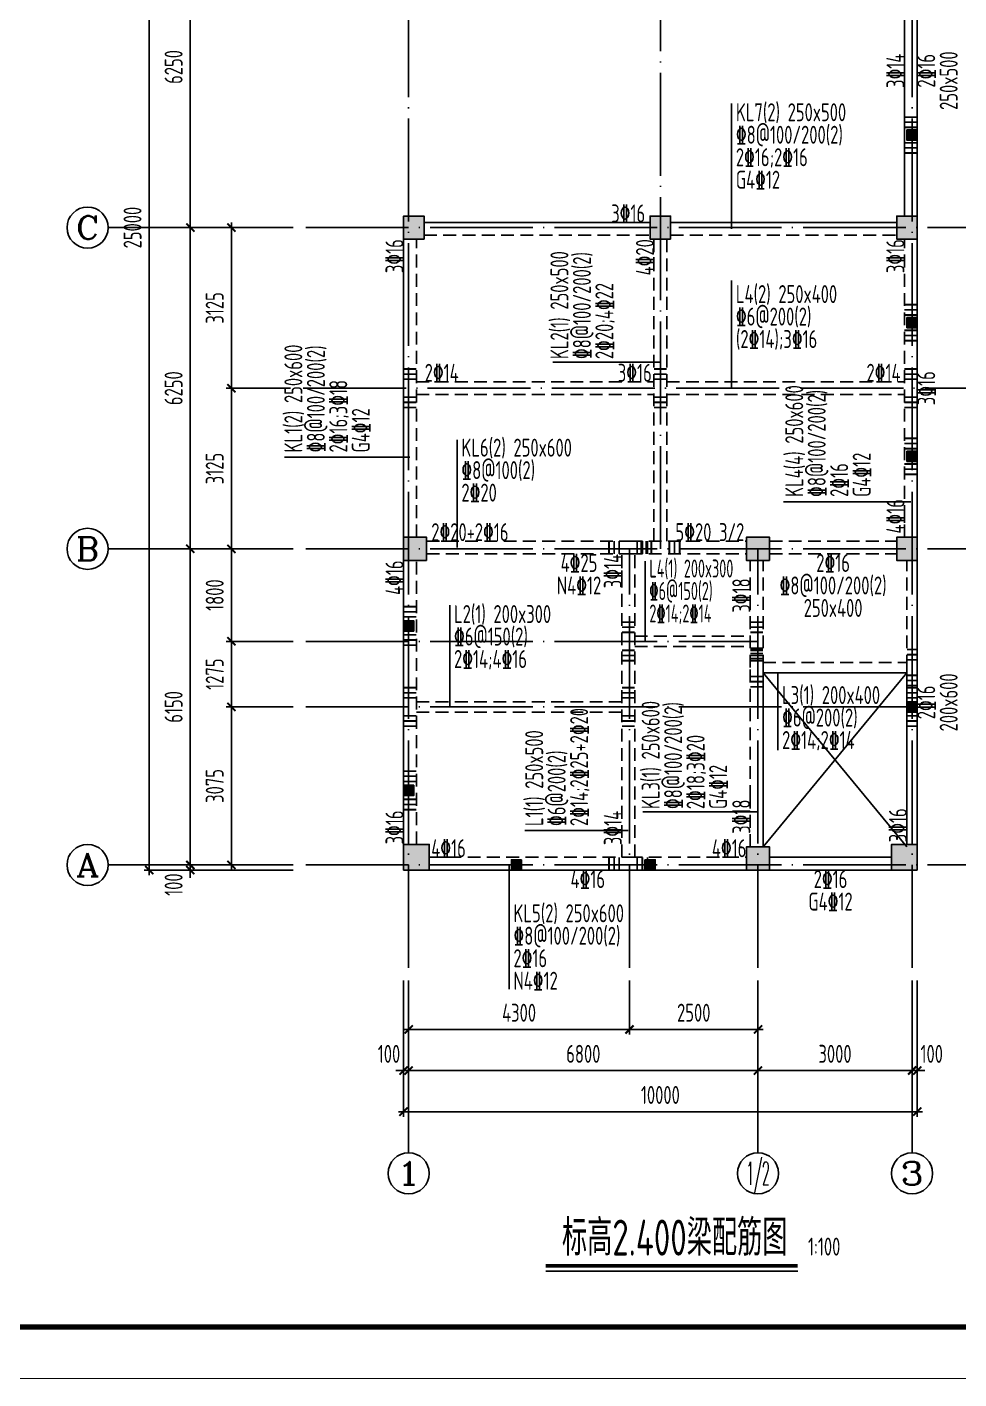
# Model space of a CAD drawing. Extents: x 287149 to 898857, y 100802 to 160212.
# Drawn here: x 742308 to 760450, y 100812 to 127113 of the extents above; entities that cross this region are included whole.
import ezdxf
from ezdxf.enums import TextEntityAlignment as Align

# ---------------------------------------------------------------- set-up
doc = ezdxf.new("R2010")
doc.units = 0
doc.header["$LTSCALE"] = 1000
doc.linetypes.add('3', pattern=[3.75, 2.5, -1.25])
doc.linetypes.add('DOTE', pattern=[2.42, 2, -0.2, 0.02, -0.2])
doc.layers.get('0').update_dxf_attribs({"linetype": 'CONTINUOUS'})
doc.layers.get('DEFPOINTS').update_dxf_attribs({"linetype": 'CONTINUOUS'})
for name, color, linetype in [('AXIS', 8, 'DOTE'), ('AXIS_DIM', 3, 'CONTINUOUS'), ('AXIS_TEXT', 3, 'CONTINUOUS'), ('COLU', 7, 'CONTINUOUS'), ('FRAME', 3, 'CONTINUOUS'), ('S_BEAM', 4, 'CONTINUOUS'), ('S_BEAMDASH', 134, '3'), ('S_BEAMDIMLOCAL', 7, 'CONTINUOUS'), ('S_BEAMDIMLOCALVER', 7, 'CONTINUOUS'), ('S_BEAMDIMMASS', 2, 'CONTINUOUS'), ('S_BEAMDIMMASSVER', 2, 'CONTINUOUS'), ('S_CL', 2, 'CONTINUOUS'), ('S_SUBBEAMHOOP', 1, 'CONTINUOUS'), ('TEXT', 7, 'CONTINUOUS'), ('填充', 8, 'CONTINUOUS'), ('柱涂实', 54, 'CONTINUOUS'), ('第三道尺寸线', 4, 'CONTINUOUS'), ('零厚板', 7, 'CONTINUOUS')]:
    doc.layers.add(name, color=color, linetype=linetype)
doc.styles.add('_AXIS', font='complex.shx', dxfattribs={"bigfont": 'gbcbig.shx'})
doc.styles.add('COMPLEX', font='COMPLEX')
doc.styles.add('TSSD_Dimension', font='tssdeng.shx', dxfattribs={"width": 0.7, "bigfont": 'hztxt.shx'})
doc.styles.add('TSSD_Rein', font='tssdeng.shx', dxfattribs={"width": 0.7, "bigfont": 'hztxt.shx'})
doc.dimstyles.new('TSSD_100_100', dxfattribs={"dimtxt": 350, "dimasz": 150, "dimexe": 100, "dimexo": 250, "dimgap": 150, "dimtad": 1, "dimdec": 0, "dimzin": 0, "dimdsep": 46, "dimtxsty": 'TSSD_Dimension', "dimblk": 'ARCHTICK', "dimcen": 0, "dimdle": 100, "dimclrd": 3, "dimclre": 3, "dimclrt": 7, "dimadec": 0, "dimazin": 0, "dimtfac": 1, "dimtdec": 0, "dimtix": 1, "dimtmove": 2, "dimatfit": 3, "dimfxl": 100, "dimtolj": 1, "dimtzin": 0, "dimarcsym": 0})

# ---------------------------------------------------------------- blocks, each defined once
blk = doc.blocks.new('A$C2F0C53E4')
at = {"layer": 'FRAME'}
for points, const_width in [([(10, 42010), (10, 10), (59410, 10), (59410, 42010)], 20), ([(2510, 41010), (2510, 1010), (58410, 1010), (58410, 41010)], 100)]:
    blk.add_lwpolyline(points, close=True, dxfattribs=dict(at, const_width=const_width))
blk = doc.blocks.new('_ARCHTICK')
at = {"color": 0}
blk.add_lwpolyline([(-0.53033, -0.53033, 0.25, 0.25, 0), (0.53033, 0.53033, 0.5, 0.5, 0)], format="xyseb", dxfattribs=at)
blk = doc.blocks.new('*D257')
at = {"layer": 'AXIS_DIM', "color": 3, "lineweight": -2}
for p, q in [((745487.044864, 110711.708046), (745487.044864, 117061.708046)), ((747486.971394, 116961.708046), (745387.044864, 116961.708046)), ((747486.971394, 110811.708046), (745387.044864, 110811.708046))]:
    blk.add_line(p, q, dxfattribs=at)
at = {"layer": 'DEFPOINTS', "color": 0}
for p in [(745487.044864, 116961.708046), (747736.971394, 116961.708046), (747736.971394, 110811.708046)]:
    blk.add_point(p, dxfattribs=at)
at = {"layer": 'AXIS_DIM', "color": 3, "lineweight": -2, "xscale": 150, "yscale": 150, "zscale": 150}
for p, rotation in [((745487.044864, 116961.708046), 90), ((745487.044864, 110811.708046), 270)]:
    blk.add_blockref('_ARCHTICK', p, dxfattribs=dict(at, rotation=rotation))
at = {"layer": 'AXIS_DIM', "color": 7, "insert": (745162.044864, 113886.708046), "char_height": 350, "attachment_point": 5, "rotation": 90, "style": 'TSSD_Dimension'}
blk.add_mtext('\\A1;6150', dxfattribs=at)
blk = doc.blocks.new('*D258')
at = {"layer": 'AXIS_DIM', "color": 3, "lineweight": -2}
for p, q in [((747486.971394, 123211.708046), (745387.044864, 123211.708046)), ((745487.044864, 123311.708046), (745487.044864, 116861.708046)), ((747486.971394, 116961.708046), (745387.044864, 116961.708046))]:
    blk.add_line(p, q, dxfattribs=at)
at = {"layer": 'DEFPOINTS', "color": 0}
for p in [(747736.971394, 123211.708046), (745487.044864, 116961.708046), (747736.971394, 116961.708046)]:
    blk.add_point(p, dxfattribs=at)
at = {"layer": 'AXIS_DIM', "color": 3, "lineweight": -2, "xscale": 150, "yscale": 150, "zscale": 150}
for p, rotation in [((745487.044864, 123211.708046), 90), ((745487.044864, 116961.708046), 270)]:
    blk.add_blockref('_ARCHTICK', p, dxfattribs=dict(at, rotation=rotation))
at = {"layer": 'AXIS_DIM', "color": 7, "insert": (745162.044864, 120086.708046), "char_height": 350, "attachment_point": 5, "rotation": 90, "style": 'TSSD_Dimension'}
blk.add_mtext('\\A1;6250', dxfattribs=at)
blk = doc.blocks.new('*D261')
at = {"layer": 'AXIS_DIM', "color": 3, "lineweight": -2}
for p, q in [((744687.044864, 110611.708046), (744687.044864, 135811.708046)), ((747486.971394, 135711.708046), (744587.044864, 135711.708046)), ((747486.971394, 110711.708046), (744587.044864, 110711.708046))]:
    blk.add_line(p, q, dxfattribs=at)
at = {"layer": 'DEFPOINTS', "color": 0}
for p in [(744687.044864, 135711.708046), (747736.971394, 135711.708046), (747736.971394, 110711.708046)]:
    blk.add_point(p, dxfattribs=at)
at = {"layer": 'AXIS_DIM', "color": 3, "lineweight": -2, "xscale": 150, "yscale": 150, "zscale": 150}
for p, rotation in [((744687.044864, 135711.708046), 90), ((744687.044864, 110711.708046), 270)]:
    blk.add_blockref('_ARCHTICK', p, dxfattribs=dict(at, rotation=rotation))
at = {"layer": 'AXIS_DIM', "color": 7, "insert": (744362.044864, 123211.708046), "char_height": 350, "attachment_point": 5, "rotation": 90, "style": 'TSSD_Dimension'}
blk.add_mtext('\\A1;25000', dxfattribs=at)
blk = doc.blocks.new('*D262')
at = {"layer": 'AXIS_DIM', "color": 3, "lineweight": -2}
for p, q in [((747486.971394, 110811.708046), (745387.044864, 110811.708046)), ((745487.044864, 110811.708046), (745487.044864, 110961.708046)), ((745487.044864, 110811.708046), (745487.044864, 110711.708046)), ((747486.971394, 110711.708046), (745387.044864, 110711.708046)), ((745487.044864, 110711.708046), (745487.044864, 110561.708046))]:
    blk.add_line(p, q, dxfattribs=at)
at = {"layer": 'DEFPOINTS', "color": 0}
for p in [(747736.971394, 110811.708046), (745487.044864, 110711.708046), (747736.971394, 110711.708046)]:
    blk.add_point(p, dxfattribs=at)
at = {"layer": 'AXIS_DIM', "color": 3, "lineweight": -2, "xscale": 150, "yscale": 150, "zscale": 150}
for p, rotation in [((745487.044864, 110811.708046), 270), ((745487.044864, 110711.708046), 90)]:
    blk.add_blockref('_ARCHTICK', p, dxfattribs=dict(at, rotation=rotation))
at = {"layer": 'AXIS_DIM', "color": 7, "insert": (745162.044864, 110429.464456), "char_height": 350, "attachment_point": 5, "rotation": 90, "style": 'TSSD_Dimension'}
blk.add_mtext('\\A1;100', dxfattribs=at)
blk = doc.blocks.new('_AXISO')
blk.add_circle((0, 0), 0.5)
at = {"layer": 'AXIS_TEXT', "style": 'COMPLEX', "width": 1.041667}
blk.add_attdef('A', text='', height=0.56, dxfattribs=at).set_placement((-0.25, -0.28), (0.25, -0.28), align=Align.FIT)
blk = doc.blocks.new('*D266')
at = {"layer": 'AXIS_DIM', "color": 3, "lineweight": -2}
for p, q in [((747486.971394, 129461.708046), (745387.044864, 129461.708046)), ((745487.044864, 123111.708046), (745487.044864, 129561.708046)), ((747486.971394, 123211.708046), (745387.044864, 123211.708046))]:
    blk.add_line(p, q, dxfattribs=at)
at = {"layer": 'DEFPOINTS', "color": 0}
for p in [(745487.044864, 129461.708046), (747736.971394, 129461.708046), (747736.971394, 123211.708046)]:
    blk.add_point(p, dxfattribs=at)
at = {"layer": 'AXIS_DIM', "color": 3, "lineweight": -2, "xscale": 150, "yscale": 150, "zscale": 150}
for p, rotation in [((745487.044864, 129461.708046), 90), ((745487.044864, 123211.708046), 270)]:
    blk.add_blockref('_ARCHTICK', p, dxfattribs=dict(at, rotation=rotation))
at = {"layer": 'AXIS_DIM', "color": 7, "insert": (745162.044864, 126336.708046), "char_height": 350, "attachment_point": 5, "rotation": 90, "style": 'TSSD_Dimension'}
blk.add_mtext('\\A1;6250', dxfattribs=at)
blk = doc.blocks.new('*D267')
at = {"layer": 'AXIS_DIM', "color": 3, "lineweight": -2}
for p, q in [((749736.971394, 108561.708046), (749736.971394, 106711.784623)), ((756536.971394, 108561.708046), (756536.971394, 106711.784623)), ((749636.971394, 106811.784623), (756636.971394, 106811.784623))]:
    blk.add_line(p, q, dxfattribs=at)
at = {"layer": 'DEFPOINTS', "color": 0}
for p in [(749736.971394, 108811.708046), (756536.971394, 108811.708046), (756536.971394, 106811.784623)]:
    blk.add_point(p, dxfattribs=at)
at = {"layer": 'AXIS_DIM', "color": 3, "lineweight": -2, "xscale": 150, "yscale": 150, "zscale": 150, "rotation": 180}
blk.add_blockref('_ARCHTICK', (749736.971394, 106811.784623), dxfattribs=at)
at = {"layer": 'AXIS_DIM', "color": 3, "lineweight": -2, "xscale": 150, "yscale": 150, "zscale": 150}
blk.add_blockref('_ARCHTICK', (756536.971394, 106811.784623), dxfattribs=at)
at = {"layer": 'AXIS_DIM', "color": 7, "insert": (753136.971394, 107136.784623), "char_height": 350, "attachment_point": 5, "style": 'TSSD_Dimension'}
blk.add_mtext('\\A1;6800', dxfattribs=at)
blk = doc.blocks.new('*D268')
at = {"layer": 'AXIS_DIM', "color": 3, "lineweight": -2}
for p, q in [((756536.971394, 108561.708046), (756536.971394, 106711.784623)), ((759536.971394, 108561.708046), (759536.971394, 106711.784623)), ((756436.971394, 106811.784623), (759636.971394, 106811.784623))]:
    blk.add_line(p, q, dxfattribs=at)
at = {"layer": 'DEFPOINTS', "color": 0}
for p in [(756536.971394, 108811.708046), (759536.971394, 108811.708046), (759536.971394, 106811.784623)]:
    blk.add_point(p, dxfattribs=at)
at = {"layer": 'AXIS_DIM', "color": 3, "lineweight": -2, "xscale": 150, "yscale": 150, "zscale": 150, "rotation": 180}
blk.add_blockref('_ARCHTICK', (756536.971394, 106811.784623), dxfattribs=at)
at = {"layer": 'AXIS_DIM', "color": 3, "lineweight": -2, "xscale": 150, "yscale": 150, "zscale": 150}
blk.add_blockref('_ARCHTICK', (759536.971394, 106811.784623), dxfattribs=at)
at = {"layer": 'AXIS_DIM', "color": 7, "insert": (758036.971394, 107136.784623), "char_height": 350, "attachment_point": 5, "style": 'TSSD_Dimension'}
blk.add_mtext('\\A1;3000', dxfattribs=at)
blk = doc.blocks.new('*D269')
at = {"layer": 'AXIS_DIM', "color": 3, "lineweight": -2}
for p, q in [((749636.971394, 108561.708046), (749636.971394, 105911.784623)), ((759636.971394, 108561.708046), (759636.971394, 105911.784623)), ((749536.971394, 106011.784623), (759736.971394, 106011.784623))]:
    blk.add_line(p, q, dxfattribs=at)
at = {"layer": 'DEFPOINTS', "color": 0}
for p in [(749636.971394, 108811.708046), (759636.971394, 108811.708046), (759636.971394, 106011.784623)]:
    blk.add_point(p, dxfattribs=at)
at = {"layer": 'AXIS_DIM', "color": 3, "lineweight": -2, "xscale": 150, "yscale": 150, "zscale": 150, "rotation": 180}
blk.add_blockref('_ARCHTICK', (749636.971394, 106011.784623), dxfattribs=at)
at = {"layer": 'AXIS_DIM', "color": 3, "lineweight": -2, "xscale": 150, "yscale": 150, "zscale": 150}
blk.add_blockref('_ARCHTICK', (759636.971394, 106011.784623), dxfattribs=at)
at = {"layer": 'AXIS_DIM', "color": 7, "insert": (754636.971394, 106336.784623), "char_height": 350, "attachment_point": 5, "style": 'TSSD_Dimension'}
blk.add_mtext('\\A1;10000', dxfattribs=at)
blk = doc.blocks.new('*D270')
at = {"layer": 'AXIS_DIM', "color": 3, "lineweight": -2}
for p, q in [((759536.971394, 108561.708046), (759536.971394, 106711.784623)), ((759636.971394, 108561.708046), (759636.971394, 106711.784623)), ((759536.971394, 106811.784623), (759386.971394, 106811.784623)), ((759536.971394, 106811.784623), (759636.971394, 106811.784623)), ((759636.971394, 106811.784623), (759786.971394, 106811.784623))]:
    blk.add_line(p, q, dxfattribs=at)
at = {"layer": 'DEFPOINTS', "color": 0}
for p in [(759536.971394, 108811.708046), (759636.971394, 108811.708046), (759636.971394, 106811.784623)]:
    blk.add_point(p, dxfattribs=at)
at = {"layer": 'AXIS_DIM', "color": 3, "lineweight": -2, "xscale": 150, "yscale": 150, "zscale": 150}
blk.add_blockref('_ARCHTICK', (759536.971394, 106811.784623), dxfattribs=at)
at = {"layer": 'AXIS_DIM', "color": 3, "lineweight": -2, "xscale": 150, "yscale": 150, "zscale": 150, "rotation": 180}
blk.add_blockref('_ARCHTICK', (759636.971394, 106811.784623), dxfattribs=at)
at = {"layer": 'AXIS_DIM', "color": 7, "insert": (759919.214984, 107136.784623), "char_height": 350, "attachment_point": 5, "style": 'TSSD_Dimension'}
blk.add_mtext('\\A1;100', dxfattribs=at)
blk = doc.blocks.new('*D271')
at = {"layer": 'AXIS_DIM', "color": 3, "lineweight": -2}
for p, q in [((749636.971394, 108561.708046), (749636.971394, 106711.784623)), ((749736.971394, 108561.708046), (749736.971394, 106711.784623)), ((749636.971394, 106811.784623), (749486.971394, 106811.784623)), ((749736.971394, 106811.784623), (749636.971394, 106811.784623)), ((749736.971394, 106811.784623), (749886.971394, 106811.784623))]:
    blk.add_line(p, q, dxfattribs=at)
at = {"layer": 'DEFPOINTS', "color": 0}
for p in [(749636.971394, 108811.708046), (749736.971394, 108811.708046), (749636.971394, 106811.784623)]:
    blk.add_point(p, dxfattribs=at)
at = {"layer": 'AXIS_DIM', "color": 3, "lineweight": -2, "xscale": 150, "yscale": 150, "zscale": 150}
blk.add_blockref('_ARCHTICK', (749636.971394, 106811.784623), dxfattribs=at)
at = {"layer": 'AXIS_DIM', "color": 3, "lineweight": -2, "xscale": 150, "yscale": 150, "zscale": 150, "rotation": 180}
blk.add_blockref('_ARCHTICK', (749736.971394, 106811.784623), dxfattribs=at)
at = {"layer": 'AXIS_DIM', "color": 7, "insert": (749354.727804, 107136.784623), "char_height": 350, "attachment_point": 5, "style": 'TSSD_Dimension'}
blk.add_mtext('\\A1;100', dxfattribs=at)
blk = doc.blocks.new('*D304')
at = {"layer": 'DEFPOINTS', "color": 0}
for p in [(747736.971394, 113886.708046), (746287.044864, 110811.708046), (747736.971394, 110811.708046)]:
    blk.add_point(p, dxfattribs=at)
at = {"layer": '第三道尺寸线', "color": 3, "lineweight": -2}
for p, q in [((747486.971394, 113886.708046), (746187.044864, 113886.708046)), ((746287.044864, 113986.708046), (746287.044864, 110711.708046)), ((747486.971394, 110811.708046), (746187.044864, 110811.708046))]:
    blk.add_line(p, q, dxfattribs=at)
at = {"layer": '第三道尺寸线', "color": 3, "lineweight": -2, "xscale": 150, "yscale": 150, "zscale": 150}
for p, rotation in [((746287.044864, 113886.708046), 90), ((746287.044864, 110811.708046), 270)]:
    blk.add_blockref('_ARCHTICK', p, dxfattribs=dict(at, rotation=rotation))
at = {"layer": '第三道尺寸线', "color": 7, "insert": (745962.044864, 112349.208046), "char_height": 350, "attachment_point": 5, "rotation": 90, "style": 'TSSD_Dimension'}
blk.add_mtext('\\A1;3075', dxfattribs=at)
blk = doc.blocks.new('*D305')
at = {"layer": 'DEFPOINTS', "color": 0}
for p in [(746287.044864, 115161.708046), (747736.971394, 115161.708046), (747736.971394, 113886.708046)]:
    blk.add_point(p, dxfattribs=at)
at = {"layer": '第三道尺寸线', "color": 3, "lineweight": -2}
for p, q in [((746287.044864, 113786.708046), (746287.044864, 115261.708046)), ((747486.971394, 115161.708046), (746187.044864, 115161.708046)), ((747486.971394, 113886.708046), (746187.044864, 113886.708046))]:
    blk.add_line(p, q, dxfattribs=at)
at = {"layer": '第三道尺寸线', "color": 3, "lineweight": -2, "xscale": 150, "yscale": 150, "zscale": 150}
for p, rotation in [((746287.044864, 115161.708046), 90), ((746287.044864, 113886.708046), 270)]:
    blk.add_blockref('_ARCHTICK', p, dxfattribs=dict(at, rotation=rotation))
at = {"layer": '第三道尺寸线', "color": 7, "insert": (745962.044864, 114524.208046), "char_height": 350, "attachment_point": 5, "rotation": 90, "style": 'TSSD_Dimension'}
blk.add_mtext('\\A1;1275', dxfattribs=at)
blk = doc.blocks.new('*D306')
at = {"layer": 'DEFPOINTS', "color": 0}
for p in [(746287.044864, 116961.708046), (747736.971394, 116961.708046), (747736.971394, 115161.708046)]:
    blk.add_point(p, dxfattribs=at)
at = {"layer": '第三道尺寸线', "color": 3, "lineweight": -2}
for p, q in [((746287.044864, 115061.708046), (746287.044864, 117061.708046)), ((747486.971394, 116961.708046), (746187.044864, 116961.708046)), ((747486.971394, 115161.708046), (746187.044864, 115161.708046))]:
    blk.add_line(p, q, dxfattribs=at)
at = {"layer": '第三道尺寸线', "color": 3, "lineweight": -2, "xscale": 150, "yscale": 150, "zscale": 150}
for p, rotation in [((746287.044864, 116961.708046), 90), ((746287.044864, 115161.708046), 270)]:
    blk.add_blockref('_ARCHTICK', p, dxfattribs=dict(at, rotation=rotation))
at = {"layer": '第三道尺寸线', "color": 7, "insert": (745962.044864, 116061.708046), "char_height": 350, "attachment_point": 5, "rotation": 90, "style": 'TSSD_Dimension'}
blk.add_mtext('\\A1;1800', dxfattribs=at)
blk = doc.blocks.new('*D307')
at = {"layer": 'DEFPOINTS', "color": 0}
for p in [(754036.971394, 108811.708046), (756536.971394, 108811.708046), (756536.971394, 107611.784623)]:
    blk.add_point(p, dxfattribs=at)
at = {"layer": '第三道尺寸线', "color": 3, "lineweight": -2}
for p, q in [((754036.971394, 108561.708046), (754036.971394, 107511.784623)), ((756536.971394, 108561.708046), (756536.971394, 107511.784623)), ((753936.971394, 107611.784623), (756636.971394, 107611.784623))]:
    blk.add_line(p, q, dxfattribs=at)
at = {"layer": '第三道尺寸线', "color": 3, "lineweight": -2, "xscale": 150, "yscale": 150, "zscale": 150, "rotation": 180}
blk.add_blockref('_ARCHTICK', (754036.971394, 107611.784623), dxfattribs=at)
at = {"layer": '第三道尺寸线', "color": 3, "lineweight": -2, "xscale": 150, "yscale": 150, "zscale": 150}
blk.add_blockref('_ARCHTICK', (756536.971394, 107611.784623), dxfattribs=at)
at = {"layer": '第三道尺寸线', "color": 7, "insert": (755286.971394, 107936.784623), "char_height": 350, "attachment_point": 5, "style": 'TSSD_Dimension'}
blk.add_mtext('\\A1;2500', dxfattribs=at)
blk = doc.blocks.new('*D308')
at = {"layer": 'DEFPOINTS', "color": 0}
for p in [(749736.971394, 108811.708046), (754036.971394, 108811.708046), (749736.971394, 107611.784623)]:
    blk.add_point(p, dxfattribs=at)
at = {"layer": '第三道尺寸线', "color": 3, "lineweight": -2}
for p, q in [((749736.971394, 108561.708046), (749736.971394, 107511.784623)), ((754036.971394, 108561.708046), (754036.971394, 107511.784623)), ((754136.971394, 107611.784623), (749636.971394, 107611.784623))]:
    blk.add_line(p, q, dxfattribs=at)
at = {"layer": '第三道尺寸线', "color": 3, "lineweight": -2, "xscale": 150, "yscale": 150, "zscale": 150, "rotation": 180}
blk.add_blockref('_ARCHTICK', (749736.971394, 107611.784623), dxfattribs=at)
at = {"layer": '第三道尺寸线', "color": 3, "lineweight": -2, "xscale": 150, "yscale": 150, "zscale": 150}
blk.add_blockref('_ARCHTICK', (754036.971394, 107611.784623), dxfattribs=at)
at = {"layer": '第三道尺寸线', "color": 7, "insert": (751886.971394, 107936.784623), "char_height": 350, "attachment_point": 5, "style": 'TSSD_Dimension'}
blk.add_mtext('\\A1;4300', dxfattribs=at)
blk = doc.blocks.new('*D309')
at = {"layer": 'DEFPOINTS', "color": 0}
for p in [(746287.044864, 123211.708046), (747687.044864, 123211.708046), (747687.044864, 120086.708046)]:
    blk.add_point(p, dxfattribs=at)
at = {"layer": '第三道尺寸线', "color": 3, "lineweight": -2}
for p, q in [((747437.044864, 123211.708046), (746187.044864, 123211.708046)), ((746287.044864, 119986.708046), (746287.044864, 123311.708046)), ((747437.044864, 120086.708046), (746187.044864, 120086.708046))]:
    blk.add_line(p, q, dxfattribs=at)
at = {"layer": '第三道尺寸线', "color": 3, "lineweight": -2, "xscale": 150, "yscale": 150, "zscale": 150}
for p, rotation in [((746287.044864, 123211.708046), 90), ((746287.044864, 120086.708046), 270)]:
    blk.add_blockref('_ARCHTICK', p, dxfattribs=dict(at, rotation=rotation))
at = {"layer": '第三道尺寸线', "color": 7, "insert": (745962.044864, 121649.208046), "char_height": 350, "attachment_point": 5, "rotation": 90, "style": 'TSSD_Dimension'}
blk.add_mtext('\\A1;3125', dxfattribs=at)
blk = doc.blocks.new('*D310')
at = {"layer": 'DEFPOINTS', "color": 0}
for p in [(746287.044864, 120086.708046), (747687.044864, 120086.708046), (747687.044864, 116961.708046)]:
    blk.add_point(p, dxfattribs=at)
at = {"layer": '第三道尺寸线', "color": 3, "lineweight": -2}
for p, q in [((747437.044864, 120086.708046), (746187.044864, 120086.708046)), ((746287.044864, 116861.708046), (746287.044864, 120186.708046)), ((747437.044864, 116961.708046), (746187.044864, 116961.708046))]:
    blk.add_line(p, q, dxfattribs=at)
at = {"layer": '第三道尺寸线', "color": 3, "lineweight": -2, "xscale": 150, "yscale": 150, "zscale": 150}
for p, rotation in [((746287.044864, 120086.708046), 90), ((746287.044864, 116961.708046), 270)]:
    blk.add_blockref('_ARCHTICK', p, dxfattribs=dict(at, rotation=rotation))
at = {"layer": '第三道尺寸线', "color": 7, "insert": (745962.044864, 118524.208046), "char_height": 350, "attachment_point": 5, "rotation": 90, "style": 'TSSD_Dimension'}
blk.add_mtext('\\A1;3125', dxfattribs=at)

msp = doc.modelspace()

# ---------------------------------------------------------------- hatches: boundary and pattern name
at = {"layer": '柱涂实'}
for points in [[(759636.971, 124911.708), (759436.971, 124911.708), (759436.971, 125111.708), (759636.971, 125111.708)], [(750036.971, 122986.708), (750036.971, 123436.708), (749636.971, 123436.708), (749636.971, 122986.708)], [(754836.971, 122986.708), (754836.971, 123436.708), (754436.971, 123436.708), (754436.971, 122986.708)], [(759636.971, 122986.708), (759636.971, 123436.708), (759236.971, 123436.708), (759236.971, 122986.708)], [(759636.971, 121461.708), (759436.971, 121461.708), (759436.971, 121261.708), (759636.971, 121261.708)], [(759636.971, 118661.708), (759436.971, 118661.708), (759436.971, 118861.708), (759636.971, 118861.708)], [(750086.971, 116736.708), (750086.971, 117186.708), (749636.971, 117186.708), (749636.971, 116736.708)], [(756761.971, 116736.708), (756761.971, 117186.708), (756311.971, 117186.708), (756311.971, 116736.708)], [(759636.971, 116736.708), (759636.971, 117186.708), (759236.971, 117186.708), (759236.971, 116736.708)], [(749836.971, 115561.708), (749636.971, 115561.708), (749636.971, 115361.708), (749836.971, 115361.708)], [(759436.971, 113786.708), (759636.971, 113786.708), (759636.971, 113986.708), (759436.971, 113986.708)], [(749836.971, 112161.708), (749636.971, 112161.708), (749636.971, 112361.708), (749836.971, 112361.708)], [(750136.971, 110711.708), (750136.971, 111211.708), (749636.971, 111211.708), (749636.971, 110711.708)], [(756761.971, 110711.708), (756761.971, 111161.708), (756311.971, 111161.708), (756311.971, 110711.708)], [(759636.971, 110711.708), (759636.971, 111211.708), (759136.971, 111211.708), (759136.971, 110711.708)], [(751936.971, 110711.708), (751736.971, 110711.708), (751736.971, 110911.708), (751936.971, 110911.708)], [(754336.971, 110711.708), (754536.971, 110711.708), (754536.971, 110911.708), (754336.971, 110911.708)]]:
    msp.add_hatch(color=256, dxfattribs=at).paths.add_polyline_path(points)

# ---------------------------------------------------------------- linework, layer by layer
at = {"layer": 'AXIS'}
for p, q in [((749736.971, 108811.708), (749736.971, 137111.708)), ((754636.971, 116961.708), (754636.971, 137111.708)), ((759536.971, 108811.708), (759536.971, 137111.708)), ((747736.971, 123211.708), (761536.971, 123211.708)), ((747687.045, 120086.708), (761487.045, 120086.708)), ((747736.971, 116961.708), (761536.971, 116961.708)), ((754036.971, 108811.708), (754036.971, 116961.708)), ((756536.971, 108811.708), (756536.971, 116961.708)), ((747736.971, 115161.708), (756536.971, 115161.708)), ((747736.971, 113886.708), (759636.971, 113886.708)), ((747736.971, 110811.708), (761536.971, 110811.708))]:
    msp.add_line(p, q, dxfattribs=at)
at = {"layer": 'AXIS_TEXT'}
for p, q in [((747486.971, 123211.708), (743887.045, 123211.708)), ((746986.971, 116961.708), (743887.045, 116961.708)), ((747486.971, 110811.708), (743887.045, 110811.708)), ((749736.971, 108561.708), (749736.971, 105211.785)), ((756536.971, 108561.708), (756536.971, 105211.785)), ((759536.971, 108561.708), (759536.971, 105211.785))]:
    msp.add_line(p, q, dxfattribs=at)
at = {"layer": 'COLU', "ltscale": 0.01}
for points in [[(759636.971, 125111.708), (759636.971, 124911.708), (759436.971, 124911.708), (759436.971, 125111.708)], [(759636.971, 121261.708), (759636.971, 121461.708), (759436.971, 121461.708), (759436.971, 121261.708)], [(759636.971, 118861.708), (759636.971, 118661.708), (759436.971, 118661.708), (759436.971, 118861.708)], [(749836.971, 115361.708), (749836.971, 115561.708), (749636.971, 115561.708), (749636.971, 115361.708)], [(759436.971, 113986.708), (759436.971, 113786.708), (759636.971, 113786.708), (759636.971, 113986.708)], [(749836.971, 112361.708), (749836.971, 112161.708), (749636.971, 112161.708), (749636.971, 112361.708)], [(751936.971, 110911.708), (751936.971, 110711.708), (751736.971, 110711.708), (751736.971, 110911.708)], [(754336.971, 110911.708), (754336.971, 110711.708), (754536.971, 110711.708), (754536.971, 110911.708)]]:
    msp.add_lwpolyline(points, close=True, dxfattribs=at)
at = {"layer": 'S_BEAM', "ltscale": 0.01}
for p, q in [((759386.971, 123436.708), (759386.971, 129211.708)), ((759636.971, 123436.708), (759636.971, 129211.708)), ((750036.971, 123311.708), (754436.971, 123311.708)), ((754836.971, 123311.708), (759236.971, 123311.708)), ((749636.971, 117186.708), (749636.971, 122986.708)), ((759636.971, 117186.708), (759636.971, 122986.708)), ((749636.971, 111211.708), (749636.971, 116736.708)), ((759636.971, 114651.709), (759636.971, 116736.708)), ((756636.971, 111161.709), (756636.971, 114651.709)), ((756636.971, 114551.709), (759436.971, 114551.709)), ((759436.971, 111211.708), (759436.971, 114651.709)), ((759637.002, 111211.708), (759636.971, 114651.709)), ((756761.971, 110961.708), (759136.971, 110961.708)), ((750136.971, 110711.708), (754036.971, 110711.708)), ((754036.971, 110711.708), (756311.971, 110711.708)), ((756761.971, 110711.708), (759136.971, 110711.708))]:
    msp.add_line(p, q, dxfattribs=at)
at = {"layer": 'S_BEAMDASH', "ltscale": 0.1}
for p, q in [((749886.971, 117186.708), (749886.971, 122986.708)), ((750036.971, 123061.708), (754436.971, 123061.708)), ((754511.971, 117111.708), (754511.971, 122986.708)), ((754761.971, 117111.708), (754761.971, 122986.708)), ((754836.971, 123061.708), (759236.971, 123061.708)), ((759386.971, 117186.708), (759386.971, 122986.708)), ((749886.971, 120211.708), (754511.971, 120211.708)), ((754761.971, 120211.708), (759386.971, 120211.708)), ((749886.971, 119961.708), (754511.971, 119961.708)), ((754761.971, 119961.708), (759386.971, 119961.708)), ((750086.971, 117111.708), (754036.971, 117111.708)), ((754036.971, 117111.708), (756311.971, 117111.708)), ((756761.971, 117111.708), (759236.971, 117111.708)), ((750086.971, 116861.708), (754036.971, 116861.708)), ((753886.971, 110961.708), (753886.971, 116861.708)), ((754036.971, 116861.708), (756311.971, 116861.708)), ((754136.971, 110961.708), (754136.971, 116861.708)), ((756761.971, 116861.708), (759236.971, 116861.708)), ((749886.971, 111211.708), (749886.971, 116736.708)), ((756386.971, 114651.709), (756386.971, 116736.708)), ((756636.971, 114651.709), (756636.971, 116736.708)), ((759436.971, 114651.709), (759436.971, 116736.708)), ((754136.971, 115261.708), (756386.971, 115261.708)), ((754136.971, 115061.708), (756386.971, 115061.708)), ((756636.971, 114751.709), (759436.971, 114751.709)), ((756386.971, 112111.708), (756386.971, 114651.709)), ((749886.971, 113986.708), (753886.971, 113986.708)), ((749886.971, 113786.708), (753886.971, 113786.708)), ((756386.971, 111161.708), (756386.971, 112111.708)), ((750136.971, 110961.708), (754036.971, 110961.708)), ((754036.971, 110961.708), (756311.971, 110961.708))]:
    msp.add_line(p, q, dxfattribs=at)
at = {"layer": 'S_BEAMDIMMASS', "ltscale": 0.01}
for p, q in [((756023.228, 123186.708), (756023.228, 125628.146)), ((756023.228, 120086.708), (756023.228, 122180.458)), ((750680.318, 116986.708), (750680.318, 119080.458)), ((754338.626, 115161.708), (754338.626, 116720.589)), ((750536.052, 113886.708), (750536.052, 115865.7)), ((756922.833, 113042.111), (756922.833, 114551.709)), ((751693.229, 108396.818), (751693.229, 110811.708))]:
    msp.add_line(p, q, dxfattribs=at)
at = {"layer": 'S_BEAMDIMMASSVER', "ltscale": 0.01}
for p, q in [((754636.971, 120594.087), (752543.221, 120594.087)), ((749761.971, 118746.69), (747321.715, 118746.69)), ((759511.971, 117875.557), (757035.781, 117875.557)), ((756511.971, 111848.404), (754294.448, 111848.404)), ((754011.971, 111479.083), (752000.258, 111479.083))]:
    msp.add_line(p, q, dxfattribs=at)
at = {"layer": 'S_CL', "ltscale": 0.01}
for points in [[(750036.971, 122986.708), (750036.971, 123436.708), (749636.971, 123436.708), (749636.971, 122986.708)], [(754836.971, 122986.708), (754836.971, 123436.708), (754436.971, 123436.708), (754436.971, 122986.708)], [(759636.971, 122986.708), (759636.971, 123436.708), (759236.971, 123436.708), (759236.971, 122986.708)], [(750086.971, 116736.708), (750086.971, 117186.708), (749636.971, 117186.708), (749636.971, 116736.708)], [(756761.971, 116736.708), (756761.971, 117186.708), (756311.971, 117186.708), (756311.971, 116736.708)], [(759636.971, 116736.708), (759636.971, 117186.708), (759236.971, 117186.708), (759236.971, 116736.708)], [(750136.971, 110711.708), (750136.971, 111211.708), (749636.971, 111211.708), (749636.971, 110711.708)], [(756761.971, 110711.708), (756761.971, 111161.708), (756311.971, 111161.708), (756311.971, 110711.708)], [(759636.971, 110711.708), (759636.971, 111211.708), (759136.971, 111211.708), (759136.971, 110711.708)]]:
    msp.add_lwpolyline(points, close=True, dxfattribs=at)
at = {"layer": 'S_SUBBEAMHOOP', "ltscale": 0.01, "const_width": 35}
for points in [[(759386.971, 125361.708), (759636.971, 125361.708)], [(759386.971, 125261.708), (759636.971, 125261.708)], [(759386.971, 125161.708), (759636.971, 125161.708)], [(759386.971, 124861.708), (759636.971, 124861.708)], [(759386.971, 124761.708), (759636.971, 124761.708)], [(759386.971, 124661.708), (759636.971, 124661.708)], [(759386.971, 121711.708), (759636.971, 121711.708)], [(759386.971, 121611.708), (759636.971, 121611.708)], [(759386.971, 121511.708), (759636.971, 121511.708)], [(759386.971, 121211.708), (759636.971, 121211.708)], [(759386.971, 121111.708), (759636.971, 121111.708)], [(759386.971, 121011.708), (759636.971, 121011.708)], [(749636.971, 120461.708), (749886.971, 120461.708)], [(754511.971, 120461.708), (754761.971, 120461.708)], [(759386.971, 120461.708), (759636.971, 120461.708)], [(749636.971, 120361.708), (749886.971, 120361.708)], [(749636.971, 120261.708), (749886.971, 120261.708)], [(754511.971, 120361.708), (754761.971, 120361.708)], [(754511.971, 120261.708), (754761.971, 120261.708)], [(759386.971, 120361.708), (759636.971, 120361.708)], [(759386.971, 120261.708), (759636.971, 120261.708)], [(749636.971, 119911.708), (749886.971, 119911.708)], [(749636.971, 119811.708), (749886.971, 119811.708)], [(749636.971, 119711.708), (749886.971, 119711.708)], [(754511.971, 119911.708), (754761.971, 119911.708)], [(754511.971, 119811.708), (754761.971, 119811.708)], [(754511.971, 119711.708), (754761.971, 119711.708)], [(759386.971, 119911.708), (759636.971, 119911.708)], [(759386.971, 119811.708), (759636.971, 119811.708)], [(759386.971, 119711.708), (759636.971, 119711.708)], [(759386.971, 119111.708), (759636.971, 119111.708)], [(759386.971, 119011.708), (759636.971, 119011.708)], [(759386.971, 118911.708), (759636.971, 118911.708)], [(759386.971, 118611.708), (759636.971, 118611.708)], [(759386.971, 118511.708), (759636.971, 118511.708)], [(759386.971, 118411.708), (759636.971, 118411.708)], [(753636.971, 117111.708), (753636.971, 116861.708)], [(753736.971, 117111.708), (753736.971, 116861.708)], [(753836.971, 117111.708), (753836.971, 116861.708)], [(754186.971, 117111.708), (754186.971, 116861.708)], [(754261.971, 117111.708), (754261.971, 116861.708)], [(754286.971, 117111.708), (754286.971, 116861.708)], [(754361.971, 117111.708), (754361.971, 116861.708)], [(754386.971, 117111.708), (754386.971, 116861.708)], [(754461.971, 117111.708), (754461.971, 116861.708)], [(754811.971, 117111.708), (754811.971, 116861.708)], [(754911.971, 117111.708), (754911.971, 116861.708)], [(755011.971, 117111.708), (755011.971, 116861.708)], [(749636.971, 115837.19), (749886.971, 115837.19)], [(749636.971, 115737.19), (749886.971, 115737.19)], [(749636.971, 115637.19), (749886.971, 115637.19)], [(753886.971, 115536.708), (754136.971, 115536.708)], [(756386.971, 115536.708), (756636.971, 115536.708)], [(749636.971, 115287.19), (749886.971, 115287.19)], [(749636.971, 115187.19), (749886.971, 115187.19)], [(753886.971, 115436.708), (754136.971, 115436.708)], [(753886.971, 115336.708), (754136.971, 115336.708)], [(756386.971, 115436.708), (756636.971, 115436.708)], [(756386.971, 115336.708), (756636.971, 115336.708)], [(749636.971, 115087.19), (749886.971, 115087.19)], [(753886.971, 114986.708), (754136.971, 114986.708)], [(756386.971, 115026.709), (756636.971, 115026.709)], [(756386.971, 114986.708), (756636.971, 114986.708)], [(756386.971, 114926.709), (756636.971, 114926.709)], [(759436.971, 115001.709), (759636.971, 115001.709)], [(753886.971, 114886.708), (754136.971, 114886.708)], [(753886.971, 114786.708), (754136.971, 114786.708)], [(756386.971, 114886.708), (756636.971, 114886.708)], [(756386.971, 114826.709), (756636.971, 114826.709)], [(756386.971, 114786.708), (756636.971, 114786.708)], [(759436.971, 114901.709), (759636.971, 114901.709)], [(759436.971, 114801.709), (759636.971, 114801.709)], [(756386.971, 114476.709), (756636.971, 114476.709)], [(759436.971, 114501.709), (759636.971, 114501.709)], [(759436.971, 114401.709), (759636.971, 114401.709)], [(749636.971, 114261.708), (749886.971, 114261.708)], [(749636.971, 114161.708), (749886.971, 114161.708)], [(753886.971, 114261.708), (754136.971, 114261.708)], [(753886.971, 114161.708), (754136.971, 114161.708)], [(756386.971, 114376.709), (756636.971, 114376.709)], [(756386.971, 114276.709), (756636.971, 114276.709)], [(759436.971, 114301.709), (759636.971, 114301.709)], [(759436.971, 114262.19), (759636.974, 114262.19)], [(759436.971, 114162.19), (759636.975, 114162.19)], [(749636.971, 114061.708), (749886.971, 114061.708)], [(753886.971, 114061.708), (754136.971, 114061.708)], [(759436.971, 114062.19), (759636.976, 114062.19)], [(749636.971, 113711.708), (749886.971, 113711.708)], [(749636.971, 113611.708), (749886.971, 113611.708)], [(753886.971, 113711.708), (754136.971, 113711.708)], [(753886.971, 113611.708), (754136.971, 113611.708)], [(759436.971, 113712.19), (759636.979, 113712.19)], [(759436.971, 113612.19), (759636.98, 113612.19)], [(749636.971, 113511.708), (749886.971, 113511.708)], [(753886.971, 113511.708), (754136.971, 113511.708)], [(759436.971, 113512.19), (759636.981, 113512.19)], [(749636.971, 112637.19), (749886.971, 112637.19)], [(749636.971, 112537.19), (749886.971, 112537.19)], [(749636.971, 112437.19), (749886.971, 112437.19)], [(749636.971, 112087.19), (749886.971, 112087.19)], [(749636.971, 111987.19), (749886.971, 111987.19)], [(749636.971, 111887.19), (749886.971, 111887.19)], [(753636.971, 110961.708), (753636.971, 110711.708)], [(753736.971, 110961.708), (753736.971, 110711.708)], [(753836.971, 110961.708), (753836.971, 110711.708)], [(754186.971, 110961.708), (754186.971, 110711.708)], [(754286.971, 110961.708), (754286.971, 110711.708)], [(754386.971, 110961.708), (754386.971, 110711.708)]]:
    msp.add_lwpolyline(points, dxfattribs=at)
at = {"layer": 'TEXT'}
msp.add_line((752406.008, 102911.785), (757310.303, 102911.785), dxfattribs=at)
at = {"layer": 'TEXT', "const_width": 70}
msp.add_lwpolyline([(757310.303, 103011.785), (752406.008, 103011.785)], dxfattribs=at)
at = {"layer": '零厚板', "ltscale": 0.01}
for p, q in [((756636.971, 114551.709), (759436.971, 111161.709)), ((759436.971, 114551.709), (756636.971, 111161.709))]:
    msp.add_line(p, q, dxfattribs=at)

# ---------------------------------------------------------------- block references
at = {"layer": 'AXIS_TEXT'}
ref = msp.add_blockref('_AXISO', (743487.045, 123211.708), dxfattribs=dict(at, xscale=800, yscale=800, zscale=800))
ref.add_attrib('A', 'C', dxfattribs={"height": 452.548, "style": '_AXIS', "width": 1.4}).set_placement((743260.771, 122985.434), (743713.319, 122985.434), align=Align.FIT)
ref = msp.add_blockref('_AXISO', (743487.045, 116961.708), dxfattribs=dict(at, xscale=800, yscale=800, zscale=800))
ref.add_attrib('A', 'B', dxfattribs={"height": 452.548, "style": '_AXIS', "width": 1.235294}).set_placement((743260.771, 116735.434), (743713.319, 116735.434), align=Align.FIT)
ref = msp.add_blockref('_AXISO', (743487.045, 110811.708), dxfattribs=dict(at, xscale=800, yscale=800, zscale=800))
ref.add_attrib('A', 'A', dxfattribs={"height": 452.548, "style": '_AXIS', "width": 1.166667}).set_placement((743260.771, 110585.434), (743713.319, 110585.434), align=Align.FIT)
ref = msp.add_blockref('_AXISO', (749736.971, 104811.785), dxfattribs=dict(at, xscale=800, yscale=800, zscale=800))
ref.add_attrib('A', '1', dxfattribs={"height": 452.548, "style": '_AXIS', "width": 2.333333}).set_placement((749510.697, 104585.51), (749963.246, 104585.51), align=Align.FIT)
ref = msp.add_blockref('_AXISO', (756536.971, 104811.785), dxfattribs=dict(at, xscale=800, yscale=800, zscale=800))
ref.add_attrib('A', '1/2', dxfattribs={"height": 452.5483, "style": '_AXIS', "width": 0.411765}).set_placement((756310.697, 104585.51), (756763.246, 104585.51), align=Align.FIT)
ref = msp.add_blockref('_AXISO', (759536.971, 104811.785), dxfattribs=dict(at, xscale=800, yscale=800, zscale=800))
ref.add_attrib('A', '3', dxfattribs={"height": 452.548, "style": '_AXIS', "width": 1.5}).set_placement((759310.697, 104585.51), (759763.246, 104585.51), align=Align.FIT)
at = {"layer": '填充'}
msp.add_blockref('A$C2F0C53E4', (710636.971, 100811.708), dxfattribs=at)

# ---------------------------------------------------------------- texts
at = {"layer": 'S_BEAMDIMLOCAL', "style": 'TSSD_Rein', "width": 0.7}
for s, height, p in [('3%%13216', 350, (754341.552, 123311.758)), ('2%%13214', 350, (750710.707, 120211.758)), ('3%%13216', 350, (754469.261, 120211.758)), ('2%%13214', 350, (759312.138, 120211.758)), ('5%%13220 3/2', 349.99999, (756271.199, 117111.758)), ('4%%13216', 350, (756311.971, 110961.758))]:
    msp.add_text(s, height=height, dxfattribs=at).set_placement(p, align=Align.RIGHT)
for s, height, p in [('2%%13220+2%%13216', 349.99999, (750177.495, 117111.758)), ('4%%13216', 350, (750177.495, 110961.758))]:
    msp.add_text(s, height=height, dxfattribs=at).set_placement(p)
for s, height, p in [('4%%13225', 350, (753053.731, 116861.658)), ('2%%13216', 350, (757999.471, 116861.658)), ('N4%%13212', 350, (753053.731, 116424.158)), ('%%1328@100/200(2)', 349.99999, (757999.471, 116424.158)), ('250x400', 350, (757999.471, 115986.658)), ('4%%13216', 350, (753224.471, 110711.658)), ('2%%13216', 350, (757949.471, 110711.658)), ('G4%%13212', 350, (757949.471, 110274.158))]:
    msp.add_text(s, height=height, dxfattribs=at).set_placement(p, align=Align.TOP_CENTER)
at = {"layer": 'S_BEAMDIMLOCALVER', "style": 'TSSD_Rein', "width": 0.7}
msp.add_text('3%%13214', height=350, rotation=89.999998, dxfattribs=at).set_placement((759386.921, 126261.708), align=Align.CENTER)
for s, p in [('2%%13216', (759637.021, 126261.708)), ('250x500', (760074.521, 126070.708)), ('3%%13216', (759637.021, 120086.708)), ('200x600', (760074.521, 113974.208)), ('2%%13216', (759637.021, 113974.208))]:
    msp.add_text(s, height=350, rotation=89.999998, dxfattribs=at).set_placement(p, align=Align.TOP_CENTER)
for s, p in [('3%%13216', (749636.921, 122986.708)), ('4%%13220', (754511.921, 122986.708)), ('3%%13216', (759386.921, 122986.708)), ('3%%13214', (753886.921, 116861.708)), ('4%%13216', (749636.921, 116736.708)), ('3%%13218', (756386.921, 116387.148)), ('3%%13214', (753886.921, 111864.22))]:
    msp.add_text(s, height=350, rotation=89.999998, dxfattribs=at).set_placement(p, align=Align.RIGHT)
for s, p in [('4%%13216', (759386.921, 117258.369)), ('3%%13218', (756386.921, 111417.509)), ('3%%13216', (749636.921, 111211.708)), ('3%%13216', (759436.921, 111253.048))]:
    msp.add_text(s, height=350, rotation=89.999998, dxfattribs=at).set_placement(p)
at = {"layer": 'S_BEAMDIMMASS', "style": 'TSSD_Rein'}
for s, height, width, p in [('KL7(2) 250x500', 349.99999, 0.7, (756106.97, 125280.508)), ('%%1328@100/200(2)', 349.99999, 0.7, (756106.97, 124843.008)), ('2%%13216;2%%13216', 349.99999, 0.7, (756106.97, 124405.508)), ('G4%%13212', 350, 0.7, (756106.97, 123968.008)), ('L4(2) 250x400', 349.99999, 0.7, (756106.97, 121743.008)), ('%%1326@200(2)', 349.99999, 0.7, (756106.97, 121305.508)), ('(2%%13214);3%%13216', 349.99999, 0.7, (756106.97, 120868.008)), ('KL6(2) 250x600', 349.99999, 0.7, (750764.06, 118755.435)), ('%%1328@100(2)', 349.99999, 0.7, (750764.06, 118317.935)), ('2%%13220', 350, 0.7, (750764.06, 117880.435)), ('L4(1) 200x300', 349.99999, 0.6, (754422.367, 116403.974)), ('%%1326@150(2)', 349.99999, 0.6, (754422.367, 115966.474)), ('L2(1) 200x300', 349.99999, 0.7, (750619.794, 115518.008)), ('2%%13214;2%%13214', 349.99999, 0.6, (754422.367, 115528.974)), ('%%1326@150(2)', 349.99999, 0.7, (750619.794, 115080.508)), ('2%%13214;4%%13216', 349.99999, 0.7, (750619.794, 114643.008)), ('L3(1) 200x400', 349.99999, 0.7, (757006.575, 113941.763)), ('%%1326@200(2)', 349.99999, 0.7, (757006.575, 113504.263)), ('2%%13214;2%%13214', 349.99999, 0.7, (757006.575, 113066.763)), ('KL5(2) 250x600', 349.99999, 0.7, (751776.971, 109696.754)), ('%%1328@100/200(2)', 349.99999, 0.7, (751776.971, 109259.254)), ('2%%13216', 350, 0.7, (751776.971, 108821.754)), ('N4%%13212', 350, 0.7, (751776.971, 108384.254))]:
    msp.add_text(s, height=height, dxfattribs=dict(at, width=width)).set_placement(p)
at = {"layer": 'S_BEAMDIMMASSVER', "style": 'TSSD_Rein', "width": 0.7}
for s, height, p in [('KL2(1) 250x500', 349.99999, (752847.333, 120652.985)), ('%%1328@100/200(2)', 349.99999, (753284.833, 120652.985)), ('2%%13220;4%%13222', 349.99999, (753722.333, 120652.985)), ('KL1(2) 250x600', 349.99999, (747668.171, 118836.708)), ('%%1328@100/200(2)', 349.99999, (748105.671, 118836.708)), ('2%%13216;3%%13218', 349.99999, (748543.171, 118836.708)), ('KL4(4) 250x600', 349.99999, (757418.171, 117971.89)), ('%%1328@100/200(2)', 349.99999, (757855.671, 117971.89)), ('G4%%13212', 350, (748980.671, 118836.708)), ('G4%%13212', 350, (758730.671, 117971.89)), ('2%%13216', 350, (758293.171, 117971.89)), ('KL3(1) 250x600', 349.99999, (754623.357, 111898.152)), ('%%1328@100/200(2)', 349.99999, (755060.857, 111898.152)), ('2%%13214;2%%13225+2%%13220 ', 349.99999, (753230.671, 111568.369)), ('L1(1) 250x500', 349.99999, (752355.671, 111568.369)), ('2%%13218;3%%13220', 349.99999, (755498.357, 111898.152)), ('%%1326@200(2)', 349.99999, (752793.171, 111568.369)), ('G4%%13212', 350, (755935.857, 111898.152))]:
    msp.add_text(s, height=height, rotation=89.999998, dxfattribs=at).set_placement(p)
at = {"layer": 'TEXT', "linetype": 'ByBlock', "style": 'TSSD_Rein', "width": 0.7}
msp.add_text('标高2.400梁配筋图', height=700, dxfattribs=at).set_placement((757110.303, 103211.785), align=Align.RIGHT)
msp.add_text('1:100', height=350, dxfattribs=at).set_placement((757510.303, 103211.785))

# ---------------------------------------------------------------- dimensions: what is measured, and where the dimension line sits
at = {"layer": 'AXIS_DIM'}
for p1, p2, distance, picture, middle in [((747736.971, 110711.708), (747736.971, 135711.708), 3049.927, '*D261', (744362.045, 123211.708)), ((747736.971, 123211.708), (747736.971, 129461.708), 2249.927, '*D266', (745162.045, 126336.708)), ((747736.971, 123211.708), (747736.971, 116961.708), -2249.927, '*D258', (745162.045, 120086.708)), ((747736.971, 110811.708), (747736.971, 116961.708), 2249.927, '*D257', (745162.045, 113886.708)), ((749636.971, 108811.708), (759636.971, 108811.708), -2799.923, '*D269', (754636.971, 106336.785)), ((749736.971, 108811.708), (756536.971, 108811.708), -1999.923, '*D267', (753136.971, 107136.785)), ((756536.971, 108811.708), (759536.971, 108811.708), -1999.923, '*D268', (758036.971, 107136.785))]:
    dim = msp.add_aligned_dim(p1=p1, p2=p2, distance=distance, dimstyle='TSSD_100_100', dxfattribs=at)
    dim.commit()
    dim.dimension.update_dxf_attribs({"geometry": picture, "text_midpoint": middle})
for base, p1, p2, angle, picture, middle in [((745487.045, 110711.708), (747736.971, 110811.708), (747736.971, 110711.708), 90, '*D262', (745162.045, 110429.464)), ((749636.971, 106811.785), (749736.971, 108811.708), (749636.971, 108811.708), 180, '*D271', (749354.728, 107136.785))]:
    dim = msp.add_linear_dim(base=base, p1=p1, p2=p2, angle=angle, dimstyle='TSSD_100_100', dxfattribs=at)
    dim.commit()
    dim.dimension.update_dxf_attribs({"geometry": picture, "text_midpoint": middle, "dimtype": 160})
dim = msp.add_linear_dim(base=(759636.971, 106811.785), p1=(759536.971, 108811.708), p2=(759636.971, 108811.708), dimstyle='TSSD_100_100', dxfattribs=at)
dim.commit()
dim.dimension.update_dxf_attribs({"geometry": '*D270', "text_midpoint": (759919.215, 107136.785), "dimtype": 160})
at = {"layer": '第三道尺寸线'}
for p1, p2, picture, middle in [((747687.045, 120086.708), (747687.045, 123211.708), '*D309', (745962.045, 121649.208)), ((747687.045, 116961.708), (747687.045, 120086.708), '*D310', (745962.045, 118524.208))]:
    dim = msp.add_aligned_dim(p1=p1, p2=p2, distance=1400, dimstyle='TSSD_100_100', dxfattribs=at)
    dim.commit()
    dim.dimension.update_dxf_attribs({"geometry": picture, "text_midpoint": middle})
for base, p1, p2, angle, picture, middle in [((746287.045, 116961.708), (747736.971, 115161.708), (747736.971, 116961.708), 90, '*D306', (745962.045, 116061.708)), ((746287.045, 115161.708), (747736.971, 113886.708), (747736.971, 115161.708), 90, '*D305', (745962.045, 114524.208)), ((746287.045, 110811.708), (747736.971, 113886.708), (747736.971, 110811.708), 90, '*D304', (745962.045, 112349.208)), ((749736.971, 107611.785), (754036.971, 108811.708), (749736.971, 108811.708), 180, '*D308', (751886.971, 107936.785)), ((756536.971, 107611.785), (754036.971, 108811.708), (756536.971, 108811.708), 180, '*D307', (755286.971, 107936.785))]:
    dim = msp.add_linear_dim(base=base, p1=p1, p2=p2, angle=angle, dimstyle='TSSD_100_100', dxfattribs=at)
    dim.commit()
    dim.dimension.update_dxf_attribs({"geometry": picture, "text_midpoint": middle})

doc.saveas('drawing.dxf')
